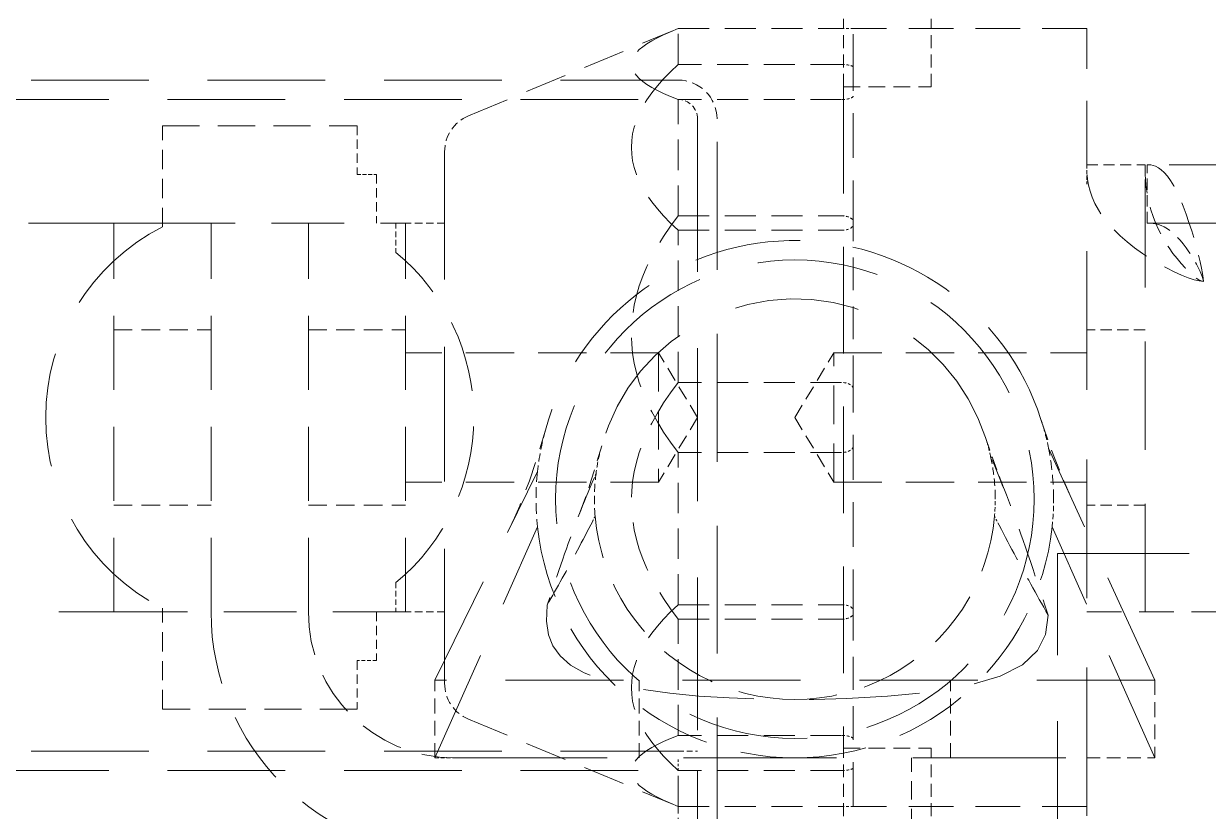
# Model space of a CAD drawing. Header units: millimetres. Extents: x -116965 to 323937, y 291661 to 566926.
# Drawn here: x -24963.4 to -24902.6, y 326507.2 to 326547.7 of the extents above; entities that cross this region are included whole.
import ezdxf

# ---------------------------------------------------------------- set-up
doc = ezdxf.new("R2010")
doc.units = ezdxf.units.MM
doc.linetypes.add('DASHED', pattern=[0.75, 0.5, -0.25])
doc.layers.add('Hidden Edges(Schneider)', color=7, linetype='DASHED', lineweight=18)

msp = doc.modelspace()

# ---------------------------------------------------------------- linework, layer by layer
at = {"layer": 'Hidden Edges(Schneider)', "ltscale": 1.332543}
for p, q in [((-24921.316273, 326544.464712), (-24921.316273, 326547.964712)), ((-24916.816273, 326544.464712), (-24916.816273, 326547.964712)), ((-24921.316273, 326506.964712), (-24921.316273, 326510.464712)), ((-24916.816273, 326506.964712), (-24916.816273, 326510.464712))]:
    msp.add_line(p, q, dxfattribs=at)
at = {"layer": 'Hidden Edges(Schneider)', "ltscale": 4.308405}
for p, q in [((-24940.585504, 326542.977533), (-24930.140255, 326547.32972)), ((-24940.585504, 326511.951892), (-24930.140255, 326507.599705))]:
    msp.add_line(p, q, dxfattribs=at)
at = {"layer": 'Hidden Edges(Schneider)', "ltscale": 3.199486}
for p, q in [((-24929.816273, 326547.460145), (-24921.413007, 326547.460145)), ((-24921.413007, 326545.615173), (-24929.816273, 326545.615173)), ((-24921.413007, 326543.814597), (-24929.816273, 326543.814597)), ((-24929.816273, 326537.832561), (-24921.413007, 326537.832561)), ((-24929.816273, 326537.092296), (-24921.413007, 326537.092296)), ((-24921.413007, 326529.265288), (-24929.816273, 326529.265288)), ((-24921.413007, 326525.664137), (-24929.816273, 326525.664137)), ((-24929.816273, 326517.837128), (-24921.413007, 326517.837128)), ((-24929.816273, 326517.096863), (-24921.413007, 326517.096863)), ((-24921.413007, 326511.114828), (-24929.816273, 326511.114828)), ((-24921.413007, 326509.314252), (-24929.816273, 326509.314252)), ((-24929.816273, 326507.469279), (-24921.413007, 326507.469279))]:
    msp.add_line(p, q, dxfattribs=at)
at = {"layer": 'Hidden Edges(Schneider)', "ltscale": 3.137906}
for p, q in [((-24929.816273, 326545.615173), (-24929.816273, 326547.460145)), ((-24929.816273, 326537.832561), (-24929.816273, 326543.814597)), ((-24929.816273, 326529.265288), (-24929.816273, 326537.092296)), ((-24929.816273, 326517.837128), (-24929.816273, 326525.664137)), ((-24929.816273, 326511.114828), (-24929.816273, 326517.096863)), ((-24929.816273, 326507.469279), (-24929.816273, 326509.314252))]:
    msp.add_line(p, q, dxfattribs=at)
at = {"layer": 'Hidden Edges(Schneider)', "ltscale": 0.049216}
msp.add_line((-24920.816273, 326547.464293), (-24920.816273, 326547.464712), dxfattribs=at)
at = {"layer": 'Hidden Edges(Schneider)', "ltscale": 4.568961}
for p, q in [((-24908.816273, 326547.464712), (-24920.816273, 326547.464712)), ((-24908.816273, 326507.464712), (-24920.816273, 326507.464712))]:
    msp.add_line(p, q, dxfattribs=at)
at = {"layer": 'Hidden Edges(Schneider)', "ltscale": 3.364762}
for p, q in [((-24920.816273, 326545.488044), (-24920.816273, 326547.464293)), ((-24920.816273, 326528.968406), (-24920.816273, 326537.352334)), ((-24920.816273, 326510.945075), (-24920.816273, 326517.352754))]:
    msp.add_line(p, q, dxfattribs=at)
at = {"layer": 'Hidden Edges(Schneider)', "ltscale": 6.573347}
msp.add_line((-24908.816273, 326540.464712), (-24908.816273, 326547.464712), dxfattribs=at)
at = {"layer": 'Hidden Edges(Schneider)', "ltscale": 4.609554}
for p, q in [((-24920.816273, 326537.352334), (-24920.816273, 326545.488044)), ((-24920.816273, 326517.352754), (-24920.816273, 326528.968406))]:
    msp.add_line(p, q, dxfattribs=at)
at = {"layer": 'Hidden Edges(Schneider)', "ltscale": 12.088975}
for p, q in [((-24929.814573, 326544.814718), (-24992.314573, 326544.814718)), ((-24992.314573, 326543.814718), (-24929.814573, 326543.814718)), ((-24929.814573, 326510.314718), (-24992.314573, 326510.314718)), ((-24992.314573, 326509.314718), (-24929.814573, 326509.314718))]:
    msp.add_line(p, q, dxfattribs=at)
at = {"layer": 'Hidden Edges(Schneider)', "ltscale": 10.96067}
msp.add_line((-24921.316273, 326544.464712), (-24921.316273, 326510.464712), dxfattribs=at)
at = {"layer": 'Hidden Edges(Schneider)', "ltscale": 1.713298}
for p, q in [((-24921.316273, 326544.464712), (-24916.816273, 326544.464712)), ((-24921.316273, 326510.464712), (-24916.816273, 326510.464712))]:
    msp.add_line(p, q, dxfattribs=at)
at = {"layer": 'Hidden Edges(Schneider)', "ltscale": 1.980604}
for p, q in [((-24956.316273, 326537.262671), (-24956.316273, 326542.464712)), ((-24956.316273, 326512.464712), (-24956.316273, 326517.666753))]:
    msp.add_line(p, q, dxfattribs=at)
at = {"layer": 'Hidden Edges(Schneider)', "ltscale": 3.807451}
for p, q in [((-24956.316273, 326542.464712), (-24946.316273, 326542.464712)), ((-24946.316273, 326512.464712), (-24956.316273, 326512.464712))]:
    msp.add_line(p, q, dxfattribs=at)
at = {"layer": 'Hidden Edges(Schneider)', "ltscale": 0.951788}
for p, q in [((-24946.316273, 326542.464712), (-24946.316273, 326539.964712)), ((-24945.316273, 326539.964712), (-24945.316273, 326537.464712)), ((-24945.316273, 326517.464712), (-24945.316273, 326514.964712)), ((-24946.316273, 326514.964712), (-24946.316273, 326512.464712)), ((-24908.816273, 326507.464712), (-24908.816273, 326504.964712))]:
    msp.add_line(p, q, dxfattribs=at)
at = {"layer": 'Hidden Edges(Schneider)', "ltscale": 15.715668}
for p, q in [((-24928.814573, 326542.814718), (-24928.814573, 326510.314718)), ((-24941.316273, 326509.964712), (-24908.816273, 326509.964712))]:
    msp.add_line(p, q, dxfattribs=at)
at = {"layer": 'Hidden Edges(Schneider)', "ltscale": 13.152804}
msp.add_line((-24927.814573, 326406.814718), (-24927.814573, 326542.814718), dxfattribs=at)
at = {"layer": 'Hidden Edges(Schneider)', "ltscale": 13.841103}
msp.add_line((-24941.816273, 326513.798046), (-24941.816273, 326541.131379), dxfattribs=at)
at = {"layer": 'Hidden Edges(Schneider)', "ltscale": 0.380655}
for p, q in [((-24946.316273, 326539.964712), (-24945.316273, 326539.964712)), ((-24908.816273, 326540.464712), (-24908.816273, 326539.464712)), ((-24945.316273, 326514.964712), (-24946.316273, 326514.964712))]:
    msp.add_line(p, q, dxfattribs=at)
at = {"layer": 'Hidden Edges(Schneider)', "ltscale": 1.142166}
msp.add_line((-24908.816275, 326540.464712), (-24905.816273, 326540.464712), dxfattribs=at)
at = {"layer": 'Hidden Edges(Schneider)', "ltscale": 11.121857}
msp.add_line((-24905.816273, 326517.464712), (-24905.816273, 326540.464712), dxfattribs=at)
at = {"layer": 'Hidden Edges(Schneider)', "ltscale": 12.562862}
for p, q in [((-24775.816273, 326540.464712), (-24905.716273, 326540.464712)), ((-24905.716273, 326537.464712), (-24775.816273, 326537.464712))]:
    msp.add_line(p, q, dxfattribs=at)
at = {"layer": 'Hidden Edges(Schneider)', "ltscale": 1.142165}
for p, q in [((-24905.716271, 326537.464712), (-24905.716271, 326540.464712)), ((-24905.816273, 326531.964712), (-24908.816273, 326531.964712)), ((-24905.816273, 326522.964712), (-24908.816273, 326522.964712))]:
    msp.add_line(p, q, dxfattribs=at)
at = {"layer": 'Hidden Edges(Schneider)', "ltscale": 14.276579}
msp.add_line((-24908.816273, 326507.464712), (-24908.816273, 326539.464712), dxfattribs=at)
at = {"layer": 'Hidden Edges(Schneider)', "ltscale": 13.781431}
for p, q in [((-24956.316273, 326537.464712), (-25013.316273, 326537.464712)), ((-25013.316273, 326517.464712), (-24956.316273, 326517.464712))]:
    msp.add_line(p, q, dxfattribs=at)
at = {"layer": 'Hidden Edges(Schneider)', "ltscale": 7.615002}
for p, q in [((-24958.816273, 326517.464712), (-24958.816273, 326537.464712)), ((-24953.816273, 326517.464712), (-24953.816273, 326537.464712)), ((-24948.816273, 326517.464712), (-24948.816273, 326537.464712)), ((-24943.816273, 326517.464712), (-24943.816273, 326537.464712))]:
    msp.add_line(p, q, dxfattribs=at)
at = {"layer": 'Hidden Edges(Schneider)', "ltscale": 7.476009}
for p, q in [((-24956.316273, 326537.464712), (-24943.816273, 326537.464712)), ((-24943.816273, 326517.464712), (-24956.316273, 326517.464712))]:
    msp.add_line(p, q, dxfattribs=at)
at = {"layer": 'Hidden Edges(Schneider)', "ltscale": 0.576637}
for p, q in [((-24944.316273, 326537.464712), (-24944.316273, 326535.949994)), ((-24944.316273, 326518.979431), (-24944.316273, 326517.464712))]:
    msp.add_line(p, q, dxfattribs=at)
at = {"layer": 'Hidden Edges(Schneider)', "ltscale": 0.76141}
for p, q in [((-24941.816273, 326537.464712), (-24943.816273, 326537.464712)), ((-24941.816273, 326517.464712), (-24943.816273, 326517.464712))]:
    msp.add_line(p, q, dxfattribs=at)
at = {"layer": 'Hidden Edges(Schneider)', "ltscale": 1.903676}
for p, q in [((-24958.816273, 326531.964712), (-24953.816273, 326531.964712)), ((-24948.816273, 326531.964712), (-24943.816273, 326531.964712)), ((-24958.816273, 326522.964712), (-24953.816273, 326522.964712)), ((-24948.816273, 326522.964712), (-24943.816273, 326522.964712)), ((-24917.816273, 326504.964712), (-24917.816273, 326509.964712))]:
    msp.add_line(p, q, dxfattribs=at)
at = {"layer": 'Hidden Edges(Schneider)', "ltscale": 4.949717}
for p, q in [((-24930.816273, 326530.788212), (-24943.816273, 326530.788212)), ((-24921.816273, 326530.788212), (-24908.816273, 326530.788212)), ((-24930.816273, 326524.141212), (-24943.816273, 326524.141212)), ((-24921.816273, 326524.141212), (-24908.816273, 326524.141212))]:
    msp.add_line(p, q, dxfattribs=at)
at = {"layer": 'Hidden Edges(Schneider)', "ltscale": 3.975396}
for p, q in [((-24930.816273, 326530.788212), (-24930.816273, 326524.141212)), ((-24921.816273, 326524.141212), (-24921.816273, 326530.788212))]:
    msp.add_line(p, q, dxfattribs=at)
at = {"layer": 'Hidden Edges(Schneider)', "ltscale": 1.476204}
for p, q in [((-24928.819313, 326527.464712), (-24930.816273, 326530.788212)), ((-24923.813233, 326527.464712), (-24921.816273, 326530.788212)), ((-24928.819313, 326527.464712), (-24930.816273, 326524.141212)), ((-24923.813233, 326527.464712), (-24921.816273, 326524.141212))]:
    msp.add_line(p, q, dxfattribs=at)
at = {"layer": 'Hidden Edges(Schneider)', "ltscale": 0.109035}
msp.add_line((-24913.753683, 326525.463412), (-24913.68664, 326525.305512), dxfattribs=at)
at = {"layer": 'Hidden Edges(Schneider)', "ltscale": 11.565863}
msp.add_line((-24905.316273, 326513.964712), (-24910.778244, 326525.891462), dxfattribs=at)
at = {"layer": 'Hidden Edges(Schneider)', "ltscale": 11.26775}
msp.add_line((-24942.316273, 326513.964712), (-24937.039227, 326524.694221), dxfattribs=at)
at = {"layer": 'Hidden Edges(Schneider)', "ltscale": 11.532206}
for p, q in [((-24942.316273, 326509.964712), (-24937.039227, 326521.835204)), ((-24905.316273, 326509.964712), (-24910.593319, 326521.835204))]:
    msp.add_line(p, q, dxfattribs=at)
at = {"layer": 'Hidden Edges(Schneider)', "ltscale": 13.539652}
for p, q in [((-24910.316273, 326520.464712), (-24826.316273, 326520.464712)), ((-24910.316273, 326464.464712), (-24910.316273, 326520.464712))]:
    msp.add_line(p, q, dxfattribs=at)
at = {"layer": 'Hidden Edges(Schneider)', "ltscale": 3.588432}
msp.add_line((-24908.816273, 326517.464712), (-24902.816273, 326517.464712), dxfattribs=at)
at = {"layer": 'Hidden Edges(Schneider)', "ltscale": 13.401492}
msp.add_line((-24805.816273, 326517.464712), (-24902.816273, 326517.464712), dxfattribs=at)
at = {"layer": 'Hidden Edges(Schneider)', "ltscale": 12.135808}
msp.add_line((-24905.316273, 326513.964712), (-24942.316273, 326513.964712), dxfattribs=at)
at = {"layer": 'Hidden Edges(Schneider)', "ltscale": 1.52292}
for p, q in [((-24942.316273, 326509.964712), (-24942.316273, 326513.964712)), ((-24931.816273, 326509.964712), (-24931.816273, 326513.964712)), ((-24915.816273, 326509.964712), (-24915.816273, 326513.964712)), ((-24905.316273, 326513.964712), (-24905.316273, 326509.964712))]:
    msp.add_line(p, q, dxfattribs=at)
at = {"layer": 'Hidden Edges(Schneider)', "ltscale": 4.560238}
msp.add_line((-24920.816273, 326507.464712), (-24920.816273, 326510.945075), dxfattribs=at)
at = {"layer": 'Hidden Edges(Schneider)', "ltscale": 0.597989}
for p, q in [((-24929.814573, 326510.314718), (-24928.814573, 326510.314718)), ((-24928.814573, 326509.314718), (-24929.814573, 326509.314718))]:
    msp.add_line(p, q, dxfattribs=at)
at = {"layer": 'Hidden Edges(Schneider)', "ltscale": 0.400046}
msp.add_line((-24942.316273, 326509.964712), (-24941.316273, 326509.964712), dxfattribs=at)
at = {"layer": 'Hidden Edges(Schneider)', "ltscale": 0.247566}
msp.add_line((-24929.816273, 326509.314252), (-24929.816273, 326509.964712), dxfattribs=at)
at = {"layer": 'Hidden Edges(Schneider)', "ltscale": 1.390973}
msp.add_line((-24908.816273, 326509.964712), (-24905.316273, 326509.964712), dxfattribs=at)
at = {"layer": 'Hidden Edges(Schneider)', "ltscale": 15.957447}
msp.add_line((-24928.814573, 326509.314718), (-24928.814573, 326476.314718), dxfattribs=at)
at = {"layer": 'Hidden Edges(Schneider)', "ltscale": 0.953527}
msp.add_line((-24929.816273, 326504.964712), (-24929.816273, 326507.469279), dxfattribs=at)
at = {"layer": 'Hidden Edges(Schneider)', "ltscale": 5.185067, "flags": 128}
for points in [[(-24929.816272, 326543.814597), (-24930.208046, 326543.973488), (-24930.562901, 326544.130509), (-24930.881638, 326544.285851), (-24931.164977, 326544.439698), (-24931.413543, 326544.592231), (-24931.627886, 326544.743623), (-24931.808474, 326544.894047), (-24931.955702, 326545.043668), (-24932.069885, 326545.192649), (-24932.15127, 326545.341154), (-24932.200031, 326545.489341), (-24932.216272, 326545.63737), (-24932.200031, 326545.7854), (-24932.15127, 326545.933588), (-24932.069885, 326546.082094), (-24931.955702, 326546.231074), (-24931.808474, 326546.380694), (-24931.627886, 326546.531118), (-24931.413543, 326546.682511), (-24931.164977, 326546.835044), (-24930.881638, 326546.988892), (-24930.562901, 326547.144233), (-24930.208046, 326547.301254), (-24929.816272, 326547.460145)], [(-24929.816272, 326545.615172), (-24930.208046, 326545.243702), (-24930.562901, 326544.876606), (-24930.881638, 326544.513435), (-24931.164977, 326544.153757), (-24931.413543, 326543.797153), (-24931.627886, 326543.443214), (-24931.808474, 326543.091541), (-24931.955702, 326542.741746), (-24932.069885, 326542.393443), (-24932.15127, 326542.046256), (-24932.200031, 326541.69981), (-24932.216272, 326541.353734), (-24932.200031, 326541.007658), (-24932.15127, 326540.661213), (-24932.069885, 326540.314025), (-24931.955702, 326539.965723), (-24931.808474, 326539.615927), (-24931.627886, 326539.264255), (-24931.413543, 326538.910316), (-24931.164977, 326538.553711), (-24930.881638, 326538.194034), (-24930.562901, 326537.830863), (-24930.208046, 326537.463766), (-24929.816272, 326537.092296)], [(-24929.816272, 326525.664136), (-24930.208046, 326526.194498), (-24930.562901, 326526.718616), (-24930.881638, 326527.237128), (-24931.164977, 326527.750653), (-24931.413543, 326528.25979), (-24931.627886, 326528.765123), (-24931.808474, 326529.267218), (-24931.955702, 326529.766634), (-24932.069885, 326530.263918), (-24932.15127, 326530.75961), (-24932.200031, 326531.254244), (-24932.216272, 326531.748349), (-24932.200031, 326532.242454), (-24932.15127, 326532.737088), (-24932.069885, 326533.232779), (-24931.955702, 326533.730064), (-24931.808474, 326534.22948), (-24931.627886, 326534.731576), (-24931.413543, 326535.236907), (-24931.164977, 326535.746045), (-24930.881638, 326536.25957), (-24930.562901, 326536.778082), (-24930.208046, 326537.302199), (-24929.816272, 326537.832561)], [(-24929.816272, 326529.265288), (-24930.208046, 326528.734927), (-24930.562901, 326528.210809), (-24930.881638, 326527.692297), (-24931.164977, 326527.178772), (-24931.413543, 326526.669635), (-24931.627886, 326526.164302), (-24931.808474, 326525.662207), (-24931.955702, 326525.162791), (-24932.069885, 326524.665506), (-24932.15127, 326524.169814), (-24932.200031, 326523.675181), (-24932.216272, 326523.181076), (-24932.200031, 326522.68697), (-24932.15127, 326522.192337), (-24932.069885, 326521.696645), (-24931.955702, 326521.19936), (-24931.808474, 326520.699944), (-24931.627886, 326520.197849), (-24931.413543, 326519.692517), (-24931.164977, 326519.18338), (-24930.881638, 326518.669855), (-24930.562901, 326518.151343), (-24930.208046, 326517.627225), (-24929.816272, 326517.096863)], [(-24929.816272, 326509.314252), (-24930.208046, 326509.685723), (-24930.562901, 326510.052819), (-24930.881638, 326510.41599), (-24931.164977, 326510.775668), (-24931.413543, 326511.132272), (-24931.627886, 326511.486211), (-24931.808474, 326511.837883), (-24931.955702, 326512.187679), (-24932.069885, 326512.535982), (-24932.15127, 326512.883169), (-24932.200031, 326513.229615), (-24932.216272, 326513.57569), (-24932.200031, 326513.921766), (-24932.15127, 326514.268212), (-24932.069885, 326514.615399), (-24931.955702, 326514.963702), (-24931.808474, 326515.313497), (-24931.627886, 326515.66517), (-24931.413543, 326516.019109), (-24931.164977, 326516.375713), (-24930.881638, 326516.735391), (-24930.562901, 326517.098562), (-24930.208046, 326517.465658), (-24929.816272, 326517.837128)], [(-24929.816272, 326511.114827), (-24930.208046, 326510.955936), (-24930.562901, 326510.798915), (-24930.881638, 326510.643574), (-24931.164977, 326510.489726), (-24931.413543, 326510.337193), (-24931.627886, 326510.185801), (-24931.808474, 326510.035377), (-24931.955702, 326509.885757), (-24932.069885, 326509.736776), (-24932.15127, 326509.588271), (-24932.200031, 326509.440083), (-24932.216272, 326509.292054), (-24932.200031, 326509.144024), (-24932.15127, 326508.995837), (-24932.069885, 326508.847331), (-24931.955702, 326508.69835), (-24931.808474, 326508.54873), (-24931.627886, 326508.398307), (-24931.413543, 326508.246914), (-24931.164977, 326508.094381), (-24930.881638, 326507.940533), (-24930.562901, 326507.785192), (-24930.208046, 326507.628171), (-24929.816272, 326507.46928)]]:
    msp.add_lwpolyline(points, dxfattribs=at)
at = {"layer": 'Hidden Edges(Schneider)', "ltscale": 0.270482, "flags": 128}
for points in [[(-24921.413008, 326547.460145), (-24921.372753, 326547.460161), (-24921.333582, 326547.460208), (-24921.295523, 326547.460283), (-24921.258608, 326547.460382), (-24921.222864, 326547.460507), (-24921.188322, 326547.460654), (-24921.15501, 326547.46082), (-24921.122959, 326547.461004), (-24921.0922, 326547.461203), (-24921.062759, 326547.461414), (-24921.034782, 326547.461635), (-24921.008428, 326547.461862), (-24920.983705, 326547.462089), (-24920.960616, 326547.462317), (-24920.939161, 326547.462543), (-24920.919348, 326547.462764), (-24920.901177, 326547.462977), (-24920.884461, 326547.463183), (-24920.868712, 326547.463388), (-24920.85419, 326547.463588), (-24920.841208, 326547.463781), (-24920.829969, 326547.463965), (-24920.821153, 326547.464138), (-24920.816273, 326547.464293)], [(-24920.816273, 326545.488044), (-24920.821164, 326545.497645), (-24920.829985, 326545.506792), (-24920.841226, 326545.515485), (-24920.854209, 326545.523674), (-24920.868731, 326545.531459), (-24920.884481, 326545.538809), (-24920.901197, 326545.545711), (-24920.919368, 326545.552406), (-24920.939183, 326545.558946), (-24920.960637, 326545.565294), (-24920.983727, 326545.571419), (-24921.008449, 326545.577286), (-24921.034802, 326545.58286), (-24921.062779, 326545.588109), (-24921.092219, 326545.592975), (-24921.122977, 326545.597416), (-24921.155027, 326545.601411), (-24921.188336, 326545.60494), (-24921.222876, 326545.607981), (-24921.258617, 326545.610516), (-24921.295532, 326545.612522), (-24921.333587, 326545.613981), (-24921.372755, 326545.614871), (-24921.413008, 326545.615172)], [(-24920.816273, 326543.98435), (-24920.821164, 326543.97184), (-24920.829985, 326543.959876), (-24920.841226, 326543.948463), (-24920.854209, 326543.937675), (-24920.868731, 326543.927385), (-24920.884481, 326543.91764), (-24920.901197, 326543.908461), (-24920.919368, 326543.899531), (-24920.939183, 326543.890786), (-24920.960637, 326543.882272), (-24920.983727, 326543.874039), (-24921.008449, 326543.866133), (-24921.034802, 326543.858602), (-24921.062779, 326543.851495), (-24921.092219, 326543.844893), (-24921.122977, 326543.838857), (-24921.155027, 326543.833418), (-24921.188336, 326543.828606), (-24921.222876, 326543.824451), (-24921.258617, 326543.820984), (-24921.295532, 326543.818236), (-24921.333587, 326543.816234), (-24921.372755, 326543.815011), (-24921.413008, 326543.814597)], [(-24921.413008, 326537.832561), (-24921.372753, 326537.831947), (-24921.333582, 326537.830133), (-24921.295523, 326537.827161), (-24921.258608, 326537.823077), (-24921.222864, 326537.817921), (-24921.188322, 326537.811739), (-24921.15501, 326537.804571), (-24921.122959, 326537.796461), (-24921.0922, 326537.787453), (-24921.062759, 326537.777589), (-24921.034782, 326537.76696), (-24921.008428, 326537.75568), (-24920.983705, 326537.743825), (-24920.960616, 326537.73146), (-24920.939161, 326537.718656), (-24920.919348, 326537.705484), (-24920.901177, 326537.692012), (-24920.884461, 326537.678143), (-24920.868712, 326537.66339), (-24920.85419, 326537.647786), (-24920.841208, 326537.631396), (-24920.829969, 326537.61402), (-24920.821153, 326537.595766), (-24920.816273, 326537.57667)], [(-24921.413008, 326537.092296), (-24921.372753, 326537.092927), (-24921.333582, 326537.094787), (-24921.295523, 326537.097833), (-24921.258608, 326537.102018), (-24921.222864, 326537.107298), (-24921.188322, 326537.113628), (-24921.15501, 326537.120962), (-24921.122961, 326537.129255), (-24921.0922, 326537.138462), (-24921.062759, 326537.148537), (-24921.034782, 326537.159389), (-24921.008428, 326537.170893), (-24920.983705, 326537.182977), (-24920.960616, 326537.19557), (-24920.939161, 326537.2086), (-24920.919348, 326537.221993), (-24920.901177, 326537.235677), (-24920.884461, 326537.249752), (-24920.868712, 326537.264709), (-24920.85419, 326537.280514), (-24920.841208, 326537.297098), (-24920.829969, 326537.314658), (-24920.821153, 326537.333084), (-24920.816273, 326537.352334)], [(-24920.816273, 326528.968406), (-24920.821164, 326528.990517), (-24920.829985, 326529.011629), (-24920.841226, 326529.031735), (-24920.854209, 326529.050711), (-24920.868731, 326529.068787), (-24920.884481, 326529.085882), (-24920.901197, 326529.101962), (-24920.919368, 326529.117587), (-24920.939183, 326529.132873), (-24920.960637, 326529.147734), (-24920.983727, 326529.162092), (-24921.008449, 326529.175865), (-24921.034802, 326529.18897), (-24921.062779, 326529.201327), (-24921.092219, 326529.212796), (-24921.122977, 326529.223272), (-24921.155027, 326529.232705), (-24921.188336, 326529.241045), (-24921.222876, 326529.248242), (-24921.258617, 326529.254243), (-24921.295532, 326529.258999), (-24921.333587, 326529.262459), (-24921.372755, 326529.264573), (-24921.413008, 326529.265288)], [(-24920.816273, 326525.961019), (-24920.821164, 326525.938908), (-24920.829985, 326525.917795), (-24920.841226, 326525.897689), (-24920.854209, 326525.878713), (-24920.868731, 326525.860638), (-24920.884481, 326525.843542), (-24920.901197, 326525.827463), (-24920.919368, 326525.811838), (-24920.939183, 326525.796552), (-24920.960637, 326525.781691), (-24920.983727, 326525.767333), (-24921.008449, 326525.753559), (-24921.034802, 326525.740454), (-24921.062779, 326525.728098), (-24921.092219, 326525.716628), (-24921.122977, 326525.706153), (-24921.155027, 326525.69672), (-24921.188336, 326525.688379), (-24921.222876, 326525.681183), (-24921.258617, 326525.675181), (-24921.295532, 326525.670425), (-24921.333587, 326525.666965), (-24921.372755, 326525.664852), (-24921.413008, 326525.664136)], [(-24921.413008, 326517.837128), (-24921.372753, 326517.836498), (-24921.333582, 326517.834637), (-24921.295523, 326517.831592), (-24921.258608, 326517.827406), (-24921.222864, 326517.822126), (-24921.188322, 326517.815796), (-24921.15501, 326517.808462), (-24921.122961, 326517.800169), (-24921.0922, 326517.790963), (-24921.062759, 326517.780887), (-24921.034782, 326517.770036), (-24921.008428, 326517.758531), (-24920.983705, 326517.746447), (-24920.960616, 326517.733854), (-24920.939161, 326517.720825), (-24920.919348, 326517.707432), (-24920.901177, 326517.693748), (-24920.884461, 326517.679673), (-24920.868712, 326517.664716), (-24920.85419, 326517.648911), (-24920.841208, 326517.632327), (-24920.829969, 326517.614767), (-24920.821153, 326517.596341), (-24920.816273, 326517.57709)], [(-24921.413008, 326517.096863), (-24921.372753, 326517.097478), (-24921.333582, 326517.099292), (-24921.295523, 326517.102263), (-24921.258608, 326517.106347), (-24921.222864, 326517.111503), (-24921.188322, 326517.117686), (-24921.15501, 326517.124854), (-24921.122959, 326517.132963), (-24921.0922, 326517.141972), (-24921.062759, 326517.151835), (-24921.034782, 326517.162465), (-24921.008428, 326517.173744), (-24920.983705, 326517.1856), (-24920.960616, 326517.197965), (-24920.939161, 326517.210769), (-24920.919348, 326517.223941), (-24920.901177, 326517.237413), (-24920.884461, 326517.251282), (-24920.868712, 326517.266034), (-24920.85419, 326517.281638), (-24920.841208, 326517.298029), (-24920.829969, 326517.315404), (-24920.821153, 326517.333659), (-24920.816273, 326517.352754)], [(-24920.816273, 326510.945075), (-24920.821164, 326510.957584), (-24920.829985, 326510.969549), (-24920.841226, 326510.980962), (-24920.854209, 326510.99175), (-24920.868731, 326511.00204), (-24920.884481, 326511.011785), (-24920.901197, 326511.020963), (-24920.919368, 326511.029893), (-24920.939183, 326511.038639), (-24920.960637, 326511.047152), (-24920.983727, 326511.055385), (-24921.008449, 326511.063292), (-24921.034802, 326511.070823), (-24921.062779, 326511.07793), (-24921.092219, 326511.084532), (-24921.122977, 326511.090568), (-24921.155027, 326511.096006), (-24921.188336, 326511.100819), (-24921.222876, 326511.104974), (-24921.258617, 326511.10844), (-24921.295532, 326511.111189), (-24921.333587, 326511.113191), (-24921.372755, 326511.114413), (-24921.413008, 326511.114827)], [(-24920.816273, 326509.441381), (-24920.821164, 326509.43178), (-24920.829985, 326509.422633), (-24920.841226, 326509.413939), (-24920.854209, 326509.405751), (-24920.868731, 326509.397966), (-24920.884481, 326509.390615), (-24920.901197, 326509.383714), (-24920.919368, 326509.377018), (-24920.939183, 326509.370479), (-24920.960637, 326509.36413), (-24920.983727, 326509.358005), (-24921.008449, 326509.352139), (-24921.034802, 326509.346565), (-24921.062779, 326509.341315), (-24921.092219, 326509.336449), (-24921.122977, 326509.332008), (-24921.155027, 326509.328013), (-24921.188336, 326509.324485), (-24921.222876, 326509.321443), (-24921.258617, 326509.318909), (-24921.295532, 326509.316902), (-24921.333587, 326509.315444), (-24921.372755, 326509.314553), (-24921.413008, 326509.314252)], [(-24921.413008, 326507.46928), (-24921.372753, 326507.469263), (-24921.333582, 326507.469216), (-24921.295523, 326507.469142), (-24921.258608, 326507.469042), (-24921.222864, 326507.468917), (-24921.188322, 326507.46877), (-24921.15501, 326507.468604), (-24921.122959, 326507.468421), (-24921.0922, 326507.468222), (-24921.062759, 326507.468011), (-24921.034782, 326507.467789), (-24921.008428, 326507.467563), (-24920.983705, 326507.467335), (-24920.960616, 326507.467107), (-24920.939161, 326507.466881), (-24920.919348, 326507.466661), (-24920.901177, 326507.466447), (-24920.884461, 326507.466241), (-24920.868712, 326507.466037), (-24920.85419, 326507.465837), (-24920.841208, 326507.465643), (-24920.829969, 326507.465459), (-24920.821153, 326507.465287), (-24920.816273, 326507.465132)]]:
    msp.add_lwpolyline(points, dxfattribs=at)
at = {"layer": 'Hidden Edges(Schneider)', "ltscale": 0.052849, "flags": 128}
for points in [[(-24920.816273, 326547.464712), (-24920.819597, 326547.464104), (-24920.817612, 326547.46423)], [(-24920.816273, 326507.464713), (-24920.819597, 326507.465321), (-24920.817612, 326507.465194)]]:
    msp.add_lwpolyline(points, dxfattribs=at)
at = {"layer": 'Hidden Edges(Schneider)', "ltscale": 4.295958, "flags": 128}
msp.add_lwpolyline([(-24902.816271, 326534.464712), (-24903.033156, 326534.486407), (-24903.297686, 326534.54953), (-24903.603672, 326534.65114), (-24903.944925, 326534.788294), (-24904.315237, 326534.958049), (-24904.708418, 326535.157464), (-24905.117087, 326535.383597), (-24905.532517, 326535.633505), (-24905.946516, 326535.904247), (-24906.350845, 326536.19288), (-24906.738114, 326536.496462), (-24907.101397, 326536.812051), (-24907.43421, 326537.136704), (-24907.732529, 326537.46748), (-24907.993178, 326537.801437), (-24908.213724, 326538.135632), (-24908.394865, 326538.467123), (-24908.538021, 326538.792968), (-24908.645205, 326539.110225), (-24908.720965, 326539.415951), (-24908.770641, 326539.707206), (-24908.799538, 326539.981045), (-24908.812975, 326540.234528), (-24908.816275, 326540.464712)], dxfattribs=at)
at = {"layer": 'Hidden Edges(Schneider)', "ltscale": 2.942113, "flags": 128}
msp.add_lwpolyline([(-24905.816273, 326540.464712), (-24905.814623, 326540.234528), (-24905.807909, 326539.981045), (-24905.793451, 326539.707206), (-24905.768618, 326539.415951), (-24905.730738, 326539.110225), (-24905.677151, 326538.792968), (-24905.605568, 326538.467123), (-24905.514998, 326538.135632), (-24905.404724, 326537.801437), (-24905.274405, 326537.46748), (-24905.12524, 326537.136704), (-24904.958834, 326536.812051), (-24904.777197, 326536.496462), (-24904.583563, 326536.19288), (-24904.381394, 326535.904247), (-24904.174389, 326535.633505), (-24903.966679, 326535.383597), (-24903.762344, 326535.157464), (-24903.565754, 326534.958049), (-24903.380598, 326534.788294), (-24903.209976, 326534.65114), (-24903.056978, 326534.54953), (-24902.924713, 326534.486407), (-24902.816271, 326534.464712)], dxfattribs=at)
at = {"layer": 'Hidden Edges(Schneider)', "ltscale": 3.762606, "flags": 128}
msp.add_lwpolyline([(-24905.716271, 326540.464712), (-24905.625786, 326540.462626), (-24905.52051, 326540.452272), (-24905.402092, 326540.427507), (-24905.272202, 326540.382187), (-24905.132479, 326540.310169), (-24904.984602, 326540.205311), (-24904.830212, 326540.061996), (-24904.670967, 326539.877432), (-24904.508537, 326539.64971), (-24904.344572, 326539.377854), (-24904.180731, 326539.064734), (-24904.018673, 326538.714212), (-24903.860048, 326538.331172), (-24903.706526, 326537.923522), (-24903.559755, 326537.499666), (-24903.421396, 326537.068573), (-24903.293108, 326536.640055), (-24903.17655, 326536.223784), (-24903.073372, 326535.829971), (-24902.985233, 326535.467061), (-24902.913803, 326535.142066), (-24902.860722, 326534.862001), (-24902.827658, 326534.633878), (-24902.816271, 326534.464712)], dxfattribs=at)
at = {"layer": 'Hidden Edges(Schneider)', "ltscale": 2.119163, "flags": 128}
msp.add_lwpolyline([(-24902.816271, 326534.464712), (-24902.827658, 326534.549295), (-24902.860722, 326534.663357), (-24902.913803, 326534.803389), (-24902.985233, 326534.965887), (-24903.073372, 326535.147342), (-24903.17655, 326535.344248), (-24903.293108, 326535.552384), (-24903.421396, 326535.766642), (-24903.559755, 326535.982189), (-24903.706526, 326536.194117), (-24903.860048, 326536.397942), (-24904.018673, 326536.589462), (-24904.180731, 326536.764723), (-24904.344572, 326536.921283), (-24904.508537, 326537.057211), (-24904.670967, 326537.171072), (-24904.830212, 326537.263354), (-24904.984602, 326537.335012), (-24905.132479, 326537.387441), (-24905.272202, 326537.42345), (-24905.402092, 326537.446109), (-24905.52051, 326537.458492), (-24905.625786, 326537.463669), (-24905.716271, 326537.464712)], dxfattribs=at)
at = {"layer": 'Hidden Edges(Schneider)', "ltscale": 12.829666, "flags": 128}
msp.add_lwpolyline([(-24914.019063, 326526.4435), (-24914.407029, 326527.454717), (-24914.900422, 326528.421999), (-24915.495296, 326529.335244), (-24916.1846, 326530.181906), (-24916.964171, 326530.954882), (-24917.822175, 326531.640916), (-24918.748971, 326532.232011), (-24919.736702, 326532.72236), (-24920.773546, 326533.105028), (-24921.843221, 326533.373969), (-24922.936036, 326533.527031), (-24924.04214, 326533.562236), (-24925.143965, 326533.478782), (-24926.228516, 326533.278257), (-24927.286259, 326532.962609), (-24928.305607, 326532.534873), (-24929.269591, 326532.002636), (-24930.169472, 326531.371923), (-24930.997409, 326530.648565), (-24931.741448, 326529.843588), (-24932.391992, 326528.969714), (-24932.945932, 326528.03329), (-24933.398217, 326527.043119), (-24933.742302, 326526.014973)], dxfattribs=at)
at = {"layer": 'Hidden Edges(Schneider)', "ltscale": 2.226854, "flags": 128}
msp.add_lwpolyline([(-24911.165508, 326527.36936), (-24910.829997, 326526.374008), (-24910.470085, 326525.388978), (-24910.082543, 326524.416474), (-24909.664137, 326523.4587)], dxfattribs=at)
at = {"layer": 'Hidden Edges(Schneider)', "ltscale": 2.979741, "flags": 128}
msp.add_lwpolyline([(-24938.516507, 326521.690554), (-24938.226167, 326522.304939), (-24937.953903, 326522.928508), (-24937.458853, 326524.199857), (-24937.021849, 326525.497921), (-24936.633379, 326526.81602)], dxfattribs=at)
at = {"layer": 'Hidden Edges(Schneider)', "ltscale": 1.943634, "flags": 128}
msp.add_lwpolyline([(-24934.902671, 326522.476416), (-24934.577194, 326523.352483), (-24934.276917, 326524.234911), (-24933.999425, 326525.122731), (-24933.742302, 326526.014973)], dxfattribs=at)
at = {"layer": 'Hidden Edges(Schneider)', "ltscale": 0.572945, "flags": 128}
msp.add_lwpolyline([(-24933.742302, 326526.014973), (-24933.758532, 326525.955712), (-24933.774407, 326525.89636), (-24933.789926, 326525.836918), (-24933.80509, 326525.777388), (-24933.819898, 326525.717771), (-24933.83435, 326525.658066), (-24933.848445, 326525.598275), (-24933.862185, 326525.538399), (-24933.875568, 326525.478437), (-24933.888595, 326525.418393), (-24933.901263, 326525.358265), (-24933.913575, 326525.298054), (-24933.925529, 326525.237763), (-24933.937126, 326525.177392), (-24933.948363, 326525.116941), (-24933.959242, 326525.056411), (-24933.969761, 326524.995805), (-24933.979921, 326524.935122), (-24933.98972, 326524.874364), (-24933.999159, 326524.813531), (-24934.008236, 326524.752626), (-24934.016952, 326524.691649), (-24934.025305, 326524.630601), (-24934.033297, 326524.569483)], dxfattribs=at)
at = {"layer": 'Hidden Edges(Schneider)', "ltscale": 0.39526, "flags": 128}
msp.add_lwpolyline([(-24913.753683, 326525.463412), (-24913.762817, 326525.504807), (-24913.772119, 326525.546156), (-24913.78159, 326525.587458), (-24913.791229, 326525.628712), (-24913.801036, 326525.669919), (-24913.81101, 326525.711079), (-24913.821151, 326525.752191), (-24913.831461, 326525.793254), (-24913.841937, 326525.834269), (-24913.85258, 326525.875235), (-24913.86339, 326525.916151), (-24913.874367, 326525.957019), (-24913.885511, 326525.997837), (-24913.896821, 326526.038605), (-24913.908298, 326526.079323), (-24913.919941, 326526.119991), (-24913.93175, 326526.160608), (-24913.943725, 326526.201175), (-24913.955868, 326526.241691), (-24913.968175, 326526.282156), (-24913.980648, 326526.322569), (-24913.993288, 326526.362931), (-24914.006093, 326526.403242), (-24914.019063, 326526.4435)], dxfattribs=at)
at = {"layer": 'Hidden Edges(Schneider)', "ltscale": 1.408365, "flags": 128}
msp.add_lwpolyline([(-24914.019063, 326526.4435), (-24913.577668, 326525.146334), (-24913.094136, 326523.860126)], dxfattribs=at)
at = {"layer": 'Hidden Edges(Schneider)', "ltscale": 0.767413, "flags": 128}
msp.add_lwpolyline([(-24913.753683, 326525.463412), (-24913.736106, 326525.381371), (-24913.719204, 326525.299214), (-24913.702975, 326525.216947), (-24913.687422, 326525.134574), (-24913.672543, 326525.052097), (-24913.658338, 326524.969523), (-24913.644811, 326524.886854), (-24913.631956, 326524.804095), (-24913.619779, 326524.72125), (-24913.608276, 326524.638323), (-24913.59745, 326524.555319), (-24913.5873, 326524.472241), (-24913.577827, 326524.389094), (-24913.569032, 326524.305882), (-24913.560911, 326524.222609), (-24913.55347, 326524.139279), (-24913.546705, 326524.055896), (-24913.540618, 326523.972465), (-24913.535208, 326523.888989), (-24913.530478, 326523.805473), (-24913.526425, 326523.721921), (-24913.523051, 326523.638336), (-24913.520356, 326523.554724), (-24913.51834, 326523.471088)], dxfattribs=at)
at = {"layer": 'Hidden Edges(Schneider)', "ltscale": 5.120606, "flags": 128}
msp.add_lwpolyline([(-24913.68664, 326525.305512), (-24913.578999, 326525.049847), (-24913.471881, 326524.792625), (-24913.365173, 326524.533397), (-24913.258764, 326524.271717), (-24913.152977, 326524.00821), (-24913.048738, 326523.745105), (-24912.945517, 326523.481051), (-24912.842703, 326523.214453), (-24912.739695, 326522.943719), (-24912.635902, 326522.667256), (-24912.530743, 326522.383474), (-24912.423645, 326522.090779), (-24912.314045, 326521.787572), (-24912.201391, 326521.472246), (-24912.085133, 326521.143183), (-24911.964734, 326520.798757), (-24911.83966, 326520.437332), (-24911.709379, 326520.057272), (-24911.573358, 326519.656939), (-24911.431067, 326519.234698), (-24911.281957, 326518.788924), (-24911.125472, 326518.318003), (-24910.961071, 326517.820458), (-24910.792774, 326517.30883)], dxfattribs=at)
at = {"layer": 'Hidden Edges(Schneider)', "ltscale": 4.387158, "flags": 128}
msp.add_lwpolyline([(-24934.117175, 326524.378323), (-24934.227106, 326524.124813), (-24934.333262, 326523.876584), (-24934.436049, 326523.632786), (-24934.535875, 326523.392521), (-24934.633144, 326523.154878), (-24934.728254, 326522.918929), (-24934.821593, 326522.683743), (-24934.913548, 326522.448384), (-24935.004502, 326522.211929), (-24935.094834, 326521.973466), (-24935.184925, 326521.732101), (-24935.275159, 326521.486957), (-24935.365916, 326521.237167), (-24935.457581, 326520.981867), (-24935.55054, 326520.720188), (-24935.645176, 326520.451251), (-24935.741874, 326520.174166), (-24935.841019, 326519.888031), (-24935.942994, 326519.591935), (-24936.048193, 326519.28495), (-24936.160278, 326518.95655), (-24936.2816, 326518.599991), (-24936.411279, 326518.218093), (-24936.54847, 326517.813719)], dxfattribs=at)
at = {"layer": 'Hidden Edges(Schneider)', "ltscale": 0.141064, "flags": 128}
msp.add_lwpolyline([(-24934.033297, 326524.569483), (-24934.036802, 326524.561534), (-24934.040305, 326524.553583), (-24934.043808, 326524.545631), (-24934.04731, 326524.537678), (-24934.050811, 326524.529723), (-24934.054311, 326524.521767), (-24934.057811, 326524.513809), (-24934.06131, 326524.505851), (-24934.064809, 326524.49789), (-24934.068305, 326524.489928), (-24934.071802, 326524.481965), (-24934.075297, 326524.474001), (-24934.078792, 326524.466035), (-24934.082286, 326524.458068), (-24934.085779, 326524.4501), (-24934.08927, 326524.44213), (-24934.092762, 326524.434159), (-24934.096251, 326524.426187), (-24934.099741, 326524.418213), (-24934.10323, 326524.410239), (-24934.106717, 326524.402262), (-24934.110204, 326524.394285), (-24934.113689, 326524.386305), (-24934.117175, 326524.378323)], dxfattribs=at)
at = {"layer": 'Hidden Edges(Schneider)', "ltscale": 0.835879, "flags": 128}
msp.add_lwpolyline([(-24934.078679, 326522.385499), (-24934.086039, 326522.476105), (-24934.0926, 326522.566788), (-24934.098361, 326522.657544), (-24934.103323, 326522.748366), (-24934.107482, 326522.83925), (-24934.110839, 326522.930189), (-24934.113394, 326523.02118), (-24934.115145, 326523.112216), (-24934.11609, 326523.203292), (-24934.116231, 326523.294403), (-24934.115564, 326523.385543), (-24934.114091, 326523.476708), (-24934.111811, 326523.567892), (-24934.108721, 326523.659089), (-24934.10482, 326523.750295), (-24934.10011, 326523.841503), (-24934.094588, 326523.932709), (-24934.088255, 326524.023908), (-24934.081111, 326524.115072), (-24934.073158, 326524.206151), (-24934.0644, 326524.297136), (-24934.054836, 326524.388023), (-24934.044468, 326524.478807), (-24934.033297, 326524.569483)], dxfattribs=at)
at = {"layer": 'Hidden Edges(Schneider)', "ltscale": 0.416004, "flags": 128}
msp.add_lwpolyline([(-24913.51834, 326523.471088), (-24913.517532, 326523.425771), (-24913.516923, 326523.380448), (-24913.516514, 326523.335121), (-24913.516303, 326523.289791), (-24913.516292, 326523.244457), (-24913.516482, 326523.19912), (-24913.51687, 326523.153782), (-24913.517458, 326523.108443), (-24913.518246, 326523.063103), (-24913.519233, 326523.017763), (-24913.52042, 326522.972424), (-24913.521808, 326522.927087), (-24913.523395, 326522.881751), (-24913.525182, 326522.836419), (-24913.527168, 326522.79109), (-24913.529354, 326522.745764), (-24913.531741, 326522.700444), (-24913.534327, 326522.655129), (-24913.537113, 326522.60982), (-24913.540099, 326522.564518), (-24913.543287, 326522.519223), (-24913.546674, 326522.473936), (-24913.550261, 326522.428658), (-24913.554047, 326522.383389)], dxfattribs=at)
at = {"layer": 'Hidden Edges(Schneider)', "ltscale": 0.203877, "flags": 128}
msp.add_lwpolyline([(-24934.078679, 326522.385499), (-24934.083885, 326522.375316), (-24934.08909, 326522.365135), (-24934.094296, 326522.354956), (-24934.099502, 326522.34478), (-24934.104708, 326522.334606), (-24934.109913, 326522.324435), (-24934.115119, 326522.314265), (-24934.120323, 326522.304099), (-24934.125528, 326522.293935), (-24934.130733, 326522.283773), (-24934.135937, 326522.273613), (-24934.141142, 326522.263456), (-24934.146347, 326522.253302), (-24934.15155, 326522.243149), (-24934.156755, 326522.232999), (-24934.161958, 326522.222852), (-24934.167162, 326522.212707), (-24934.172365, 326522.202564), (-24934.177569, 326522.192424), (-24934.182772, 326522.182286), (-24934.187976, 326522.172151), (-24934.193179, 326522.162018), (-24934.198382, 326522.151888), (-24934.203585, 326522.14176)], dxfattribs=at)
at = {"layer": 'Hidden Edges(Schneider)', "ltscale": 5.827381, "flags": 128}
msp.add_lwpolyline([(-24923.816273, 326512.964713), (-24924.454813, 326512.984524), (-24925.090069, 326513.043779), (-24925.720168, 326513.142202), (-24926.343303, 326513.279517), (-24926.957298, 326513.455331), (-24927.558444, 326513.668558), (-24928.144776, 326513.918371), (-24928.714626, 326514.20402), (-24929.266318, 326514.524746), (-24929.796685, 326514.878733), (-24930.303152, 326515.264066), (-24930.784378, 326515.679502), (-24931.239023, 326516.123795), (-24931.665746, 326516.595699), (-24932.063208, 326517.09397), (-24932.429546, 326517.616568), (-24932.762646, 326518.160557), (-24933.061537, 326518.724328), (-24933.324994, 326519.305645), (-24933.551522, 326519.900953), (-24933.740611, 326520.508366), (-24933.891804, 326521.12611), (-24934.004645, 326521.752412), (-24934.078679, 326522.385499)], dxfattribs=at)
at = {"layer": 'Hidden Edges(Schneider)', "ltscale": 5.826575, "flags": 128}
msp.add_lwpolyline([(-24913.554047, 326522.383389), (-24913.628199, 326521.750408), (-24913.741144, 326521.124217), (-24913.892429, 326520.506586), (-24914.081598, 326519.899289), (-24914.308196, 326519.304098), (-24914.571709, 326518.722901), (-24914.870643, 326518.159254), (-24915.203774, 326517.615388), (-24915.570131, 326517.09291), (-24915.967598, 326516.594759), (-24916.394316, 326516.122971), (-24916.848945, 326515.678789), (-24917.330145, 326515.263457), (-24917.836578, 326514.878221), (-24918.366903, 326514.524325), (-24918.918541, 326514.203684), (-24919.48833, 326513.918112), (-24920.074595, 326513.668366), (-24920.675668, 326513.455196), (-24921.289585, 326513.279431), (-24921.912637, 326513.142153), (-24922.542652, 326513.043758), (-24923.17782, 326512.984518), (-24923.816273, 326512.964713)], dxfattribs=at)
at = {"layer": 'Hidden Edges(Schneider)', "ltscale": 0.203533, "flags": 128}
msp.add_lwpolyline([(-24913.428961, 326522.14176), (-24913.434173, 326522.151806), (-24913.439384, 326522.161854), (-24913.444596, 326522.171904), (-24913.449807, 326522.181956), (-24913.455019, 326522.19201), (-24913.46023, 326522.202066), (-24913.465442, 326522.212124), (-24913.470654, 326522.222183), (-24913.475866, 326522.232244), (-24913.481078, 326522.242308), (-24913.48629, 326522.252373), (-24913.491501, 326522.26244), (-24913.496713, 326522.272509), (-24913.501925, 326522.282579), (-24913.507138, 326522.292652), (-24913.51235, 326522.302726), (-24913.517562, 326522.312802), (-24913.522774, 326522.322881), (-24913.527987, 326522.332961), (-24913.533198, 326522.343043), (-24913.53841, 326522.353126), (-24913.543623, 326522.363212), (-24913.548835, 326522.373299), (-24913.554047, 326522.383389)], dxfattribs=at)
at = {"layer": 'Hidden Edges(Schneider)', "ltscale": 3.845258, "flags": 128}
msp.add_lwpolyline([(-24934.203585, 326522.14176), (-24934.301918, 326521.950747), (-24934.400043, 326521.760929), (-24934.497993, 326521.572245), (-24934.595803, 326521.384635), (-24934.693511, 326521.198041), (-24934.791152, 326521.012402), (-24934.888762, 326520.82766), (-24934.986375, 326520.643756), (-24935.084025, 326520.46063), (-24935.18175, 326520.278222), (-24935.279581, 326520.096474), (-24935.377555, 326519.915323), (-24935.475705, 326519.734708), (-24935.574065, 326519.554567), (-24935.672671, 326519.374835), (-24935.77115, 326519.196179), (-24935.869143, 326519.019236), (-24935.96673, 326518.843828), (-24936.063999, 326518.669777), (-24936.16103, 326518.496908), (-24936.257909, 326518.325042), (-24936.354719, 326518.154006), (-24936.451546, 326517.983623), (-24936.54847, 326517.813719)], dxfattribs=at)
at = {"layer": 'Hidden Edges(Schneider)', "ltscale": 4.323126, "flags": 128}
msp.add_lwpolyline([(-24910.792774, 326517.30883), (-24910.909311, 326517.512579), (-24911.024367, 326517.714473), (-24911.138043, 326517.9147), (-24911.250468, 326518.113493), (-24911.361769, 326518.311085), (-24911.472073, 326518.507706), (-24911.581508, 326518.703583), (-24911.690195, 326518.898944), (-24911.798263, 326519.094016), (-24911.905836, 326519.289024), (-24912.013034, 326519.484195), (-24912.119984, 326519.679758), (-24912.226809, 326519.875939), (-24912.333632, 326520.072971), (-24912.440577, 326520.271082), (-24912.547767, 326520.470507), (-24912.655326, 326520.67148), (-24912.763378, 326520.874237), (-24912.872046, 326521.079018), (-24912.981453, 326521.286063), (-24913.091725, 326521.495614), (-24913.202984, 326521.707917), (-24913.315357, 326521.923218), (-24913.428961, 326522.14176)], dxfattribs=at)
at = {"layer": 'Hidden Edges(Schneider)', "ltscale": 11.377516, "flags": 128}
msp.add_lwpolyline([(-24910.792774, 326517.30883), (-24910.92511, 326516.307323), (-24911.336765, 326515.482425), (-24912.117421, 326514.748332), (-24913.259048, 326514.164588), (-24914.831461, 326513.697888), (-24916.863054, 326513.346061), (-24919.056675, 326513.127635), (-24921.136222, 326513.013931), (-24922.844885, 326512.971015), (-24924.205358, 326512.965887), (-24925.668587, 326512.988219), (-24927.198571, 326513.04439), (-24928.740652, 326513.141011), (-24930.240168, 326513.284695), (-24931.640477, 326513.481673), (-24932.840193, 326513.723932), (-24933.825992, 326514.00494), (-24934.648429, 326514.335097), (-24935.343089, 326514.738196), (-24935.879753, 326515.209511), (-24936.244617, 326515.721996), (-24936.473915, 326516.295331), (-24936.581955, 326516.992433), (-24936.54847, 326517.813719)], dxfattribs=at)
at = {"layer": 'Hidden Edges(Schneider)', "ltscale": 12.456992}
msp.add_circle((-24923.816273, 326523.264712), 12.3, dxfattribs=at)
at = {"layer": 'Hidden Edges(Schneider)', "ltscale": 1.196077}
msp.add_arc((-24929.814573, 326542.814718), 2, 0, 89.99999998, dxfattribs=at)
at = {"layer": 'Hidden Edges(Schneider)', "ltscale": 0.597989}
msp.add_arc((-24929.814573, 326542.814718), 1, 0, 89.99999998, dxfattribs=at)
at = {"layer": 'Hidden Edges(Schneider)', "ltscale": 0.89544}
for centre, start, end in [((-24939.816273, 326541.131379), 112.61986493, 180), ((-24939.816273, 326513.798046), 180, 247.38013503)]:
    msp.add_arc(centre, 2, start, end, dxfattribs=at)
at = {"layer": 'Hidden Edges(Schneider)', "ltscale": 11.690792}
msp.add_arc((-24951.316273, 326527.464712), 11, 117.03569177, 242.96430819, dxfattribs=at)
at = {"layer": 'Hidden Edges(Schneider)', "ltscale": 10.965665}
msp.add_arc((-24923.816273, 326523.264712), 13.3, 17.97609297, 164.51324522, dxfattribs=at)
at = {"layer": 'Hidden Edges(Schneider)', "ltscale": 7.379874}
msp.add_arc((-24951.316273, 326527.464712), 11, 309.52119634, 50.47880362, dxfattribs=at)
at = {"layer": 'Hidden Edges(Schneider)', "ltscale": 0.581936}
msp.add_arc((-24923.816273, 326523.264712), 13.3, 11.39080051, 17.97609297, dxfattribs=at)
at = {"layer": 'Hidden Edges(Schneider)', "ltscale": 0.823339}
msp.add_arc((-24923.816273, 326523.264712), 13.3, 164.51324522, 173.82982491, dxfattribs=at)
at = {"layer": 'Hidden Edges(Schneider)', "ltscale": 1.006667}
msp.add_arc((-24923.816273, 326523.264712), 13.3, 0, 11.39080051, dxfattribs=at)
at = {"layer": 'Hidden Edges(Schneider)', "ltscale": 1.090592}
msp.add_arc((-24923.816273, 326523.264712), 13.3, 173.82982491, 186.17017509, dxfattribs=at)
at = {"layer": 'Hidden Edges(Schneider)', "ltscale": 0.545246}
msp.add_arc((-24923.816273, 326523.264712), 13.3, 353.82982491, 0, dxfattribs=at)
at = {"layer": 'Hidden Edges(Schneider)', "ltscale": 7.409134}
for start, end in [(186.17017509, 270), (270, 353.82982491)]:
    msp.add_arc((-24923.816273, 326523.264712), 13.3, start, end, dxfattribs=at)
at = {"layer": 'Hidden Edges(Schneider)', "ltscale": 7.476009}
msp.add_arc((-24941.316273, 326517.464712), 12.5, 180, 270, dxfattribs=at)
at = {"layer": 'Hidden Edges(Schneider)', "ltscale": 4.485566}
msp.add_arc((-24941.316273, 326517.464712), 7.5, 180, 270, dxfattribs=at)

doc.saveas('drawing.dxf')
